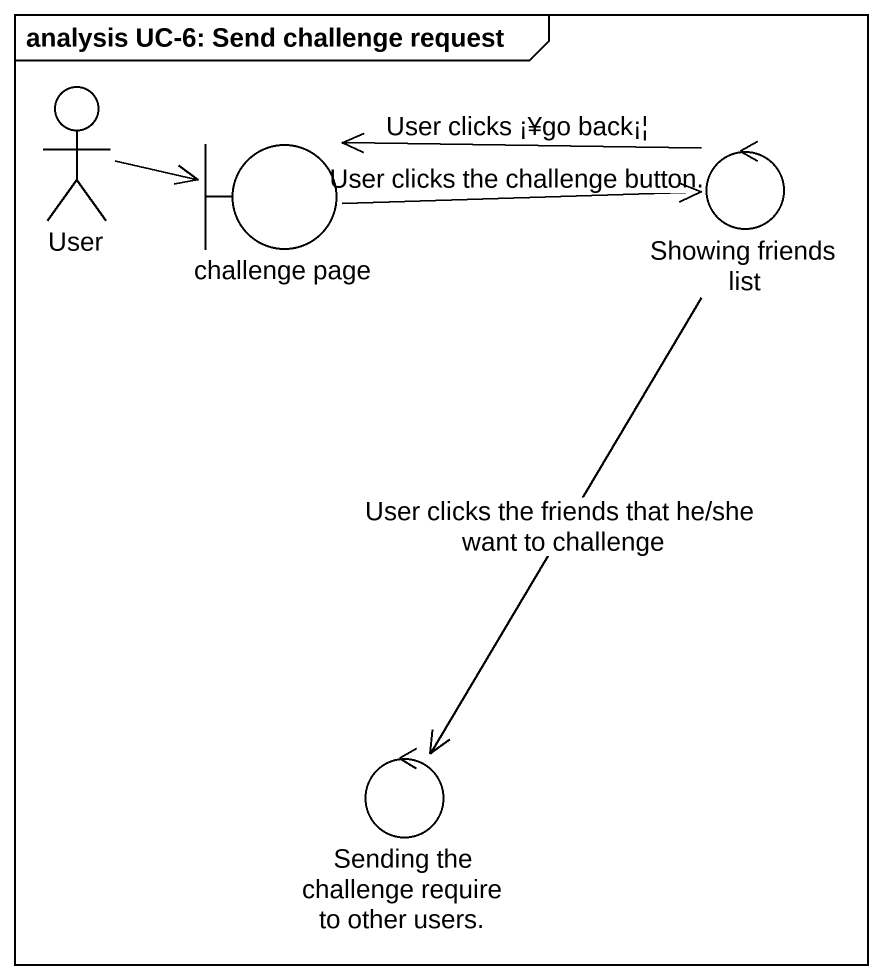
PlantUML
@startuml
mainframe analysis UC-6: Send challenge request
actor User
boundary "challenge page" as challenge_page
control "Showing friends list" as Showing_friends_list
control "Sending the challenge require to other users." as Sending_the_challenge
User -right-> challenge_page
challenge_page -right-> Showing_friends_list : User clicks the challenge button.
Showing_friends_list -left-> challenge_page : User clicks ¡¥go back¡¦
Showing_friends_list --> Sending_the_challenge : User clicks the friends that he/she want to challenge
@enduml
